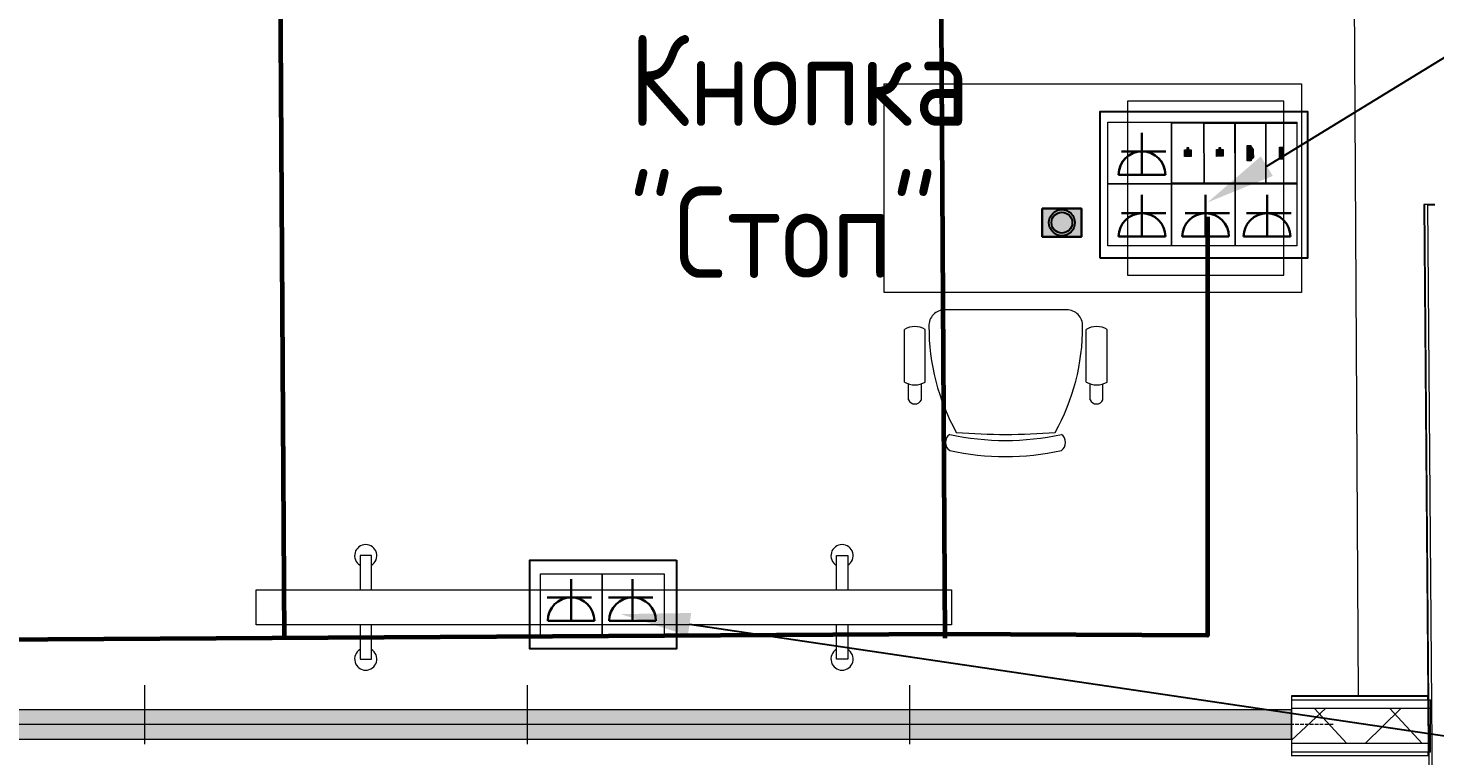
# Model space of a CAD drawing. Header units: millimetres. Extents: x -32 to 417638015, y -35 to 175284279.
# Drawn here: x 417441630 to 417445676, y 175260114 to 175262207 of the extents above; entities that cross this region are included whole.
import ezdxf
from ezdxf import colors
from ezdxf.entities.mleader import LeaderData, LeaderLine
from ezdxf.math import Vec2, Vec3

# ---------------------------------------------------------------- set-up
doc = ezdxf.new("R2010")
doc.units = ezdxf.units.MM
doc.linetypes.add('ADSK_Осевая', pattern=[14, 10, -2, 0, -2])
for name, color, linetype, lineweight in [('_ЭМ_В полу', 26, 'Кабель в трубе', 60), ('_ЭМ_Розетки комп', 1, 'Continuous', 30), ('Перекрытие', 7, 'Continuous', 18), ('Стены внутренние', 7, 'Continuous', 18), ('Стены отделка', 7, 'Continuous', 30), ('Стены штриховка', 7, 'Continuous', 9), ('ТХ', 5, 'Continuous', 0), ('ТХ_Задание ЭОМ_СС', 6, 'Continuous', 0), ('Узлы', 7, 'Continuous', 18), ('ШТРИХОВКА', 252, 'Continuous', 15), ('Электро', 250, 'Continuous', 25), ('ЭОМ_Кабель для СУП', 150, 'Continuous', 9)]:
    doc.layers.add(name, color=color, linetype=linetype, lineweight=lineweight)
for name, color, linetype in [('_ЭМ_Надписи', 7, 'Continuous'), ('PDF _СС_розетки', 7, 'Continuous'), ('ВНУТРЯНКА', 1, 'Continuous')]:
    doc.layers.add(name, color=color, linetype=linetype)
doc.layers.add('PDF _ЭОМ _розетки', color=7, linetype='Continuous', true_color=0xeb0000)
doc.layers.add('Линии', color=7, linetype='Continuous', lineweight=9, true_color=0x00a600)
doc.styles.add('ELine', font='txt.shx')
doc.styles.add('GOST Common', font='GOST_Common.ttf', dxfattribs={"width": 0.9, "height": 349.9999999999996})
doc.styles.add('ЭОМ', font='isocpeur.ttf', dxfattribs={"width": 0.85, "height": 250})
doc.linetypes.add('TRAY', pattern='A,12.119257,["_",ELine,S=4.5,R=90,X=0,Y=-1.555839],0.750382,["_",ELine,S=4.5,R=0,X=0,Y=-0.8058489999999999],1.314849,["_",ELine,S=4.5,R=0,X=0,Y=-0.8058489999999999],2.250029,["_",ELine,S=4.5,R=90,X=0,Y=-1.555839],13.565483', length=30)
doc.linetypes.add('Кабель в трубе', pattern='A,8,[133,ltypeshp.shx,S=1,R=0,X=10,Y=1.3],-3,[130,ltypeshp.shx,S=1.5,R=-45,X=-1.5,Y=0],8', length=19)

# ---------------------------------------------------------------- blocks, each defined once
blk = doc.blocks.new('_ЭМ_ТХ2_4 Этаж')
at = {"color": 8, "linetype": 'Continuous'}
for p, q in [((60364.31527314265, 29701.99978071939), (60014.15597589756, 29702.00056110345)), ((59897.63247001637, 29494.55727438884), (59897.63280694652, 29645.73819780372)), ((59957.85734118498, 29494.55714016826), (59957.85767811514, 29645.73806358337)), ((60420.61298321513, 29494.55610884563), (60420.61332014529, 29645.73703226073)), ((60480.84017787408, 29494.55597462015), (60480.84051480424, 29645.73689803503)), ((59909.64712430746, 29443.15071955858), (59909.66813737224, 29488.76176546071)), ((59946.39544863952, 29443.22475700289), (59946.38858004636, 29488.93757184664)), ((60432.07697044662, 29443.2236745865), (60432.0817193056, 29488.9364894044)), ((60468.82297095773, 29443.1494733484), (60468.80216119555, 29488.76051934365))]:
    blk.add_line(p, q, dxfattribs=at)
for centre, radius, start, end in [((60013.56338463858, 29656.58887195166), 45.4158030504315, 89.25187231081239, 182.1866373025562), ((60364.90998547757, 29656.58785657238), 45.41608186922892, 357.8134723070786, 90.74787230906499), ((59927.74513105367, 29595.71826171082), 58.38480618134817, 58.95097230449707, 121.048772312451), ((60592.63294927101, 29653.52615045457), 624.4533800444574, 179.8779723083252, 209.105892302794), ((59785.8287897546, 29653.53096908005), 624.4633710530684, 330.9067723079403, 0.1214723106639327), ((60450.7256442525, 29595.71709616784), 58.38482941624959, 58.95097230449707, 121.048772312451), ((59927.74501707754, 29544.57707626116), 58.38485265115693, 238.9510123068154, 301.048772312451), ((60450.72553027654, 29544.57591071816), 58.38480618133872, 238.9509823089284, 301.048772312451), ((59928.00504094409, 29451.66975619689), 20.23648610886201, 204.8954523101457, 335.3353723118305), ((60450.43488708325, 29451.74271122482), 20.23648610886494, 204.8954523101457, 335.3353723118305), ((60043.8748921596, 29320.85373555425), 28.12280751992464, 124.290072302972, 235.7096423144107), ((60188.52314240509, 30074.16989430575), 747.5137961953538, 257.6019923050586, 282.397772314023), ((60188.52544200764, 31106.00409907101), 1761.918570076576, 265.3938223140479, 274.6546223108824), ((60333.16803488578, 29320.85309081989), 28.12327221800075, 304.2914723102591, 55.70827230525773), ((60188.5230388401, 30027.70008630514), 747.5137961953548, 257.6019923050586, 282.397772314023)]:
    blk.add_arc(centre, radius, start, end, dxfattribs=at)
at = {"layer": 'Линии', "color": 8}
for p, q in [((61010.6233247284, 28552.00017091131), (55519.72731537413, 28552.00017091131)), ((55519.72731537413, 28468.0001709113), (61010.6233247284, 28468.0001709113))]:
    blk.add_line(p, q, dxfattribs=at)
at = {"layer": 'Линии', "color": 8, "linetype": 'ADSK_Осевая', "lineweight": 18}
blk.add_line((61007.377077955, 28510.0001709113), (55494.85774272535, 28510.00017091132), dxfattribs=at)
at = {"layer": 'ТХ', "color": 8}
for points in [[(59839.2356245201, 30352.00017091133), (61039.2356245201, 30352.00017091133), (61039.2356245201, 29752.00017091133), (59839.2356245201, 29752.00017091133)], [(60539.2356245201, 29802.00017091133), (60989.2356245201, 29802.00017091133), (60989.2356245201, 30302.00017091133), (60539.2356245201, 30302.00017091133)], [(60033.48841645459, 28796.73502987721), (58033.48841645459, 28796.73502987721), (58033.48841645459, 28896.73502987721), (60033.48841645459, 28896.73502987721)]]:
    blk.add_lwpolyline(points, close=True, dxfattribs=at)
at = {"layer": 'ТХ', "color": 8, "linetype": 'Continuous', "lineweight": 5, "ltscale": 100}
for points in [[(58364.99526576965, 28896.73502987721), (58364.99526576965, 28995.36516686348), (58332.11855344088, 28995.36516686348), (58332.11855344088, 28896.73502987721)], [(59701.98156713953, 28896.73502987721), (59701.98156713953, 28995.36516686348), (59734.8582794683, 28995.36516686348), (59734.8582794683, 28896.73502987721)], [(58332.11855344088, 28796.73502987721), (58332.11855344088, 28698.10489289049), (58364.99526576965, 28698.10489289049), (58364.99526576965, 28796.73502987721)], [(59734.8582794683, 28796.73502987721), (59734.8582794683, 28698.10489289049), (59701.98156713953, 28698.10489289049), (59701.98156713953, 28796.73502987721)]]:
    blk.add_lwpolyline(points, dxfattribs=at)
at = {"layer": 'ТХ', "color": 8}
for centre, start, end in [((58348.55690960526, 28995.36516686348), 300.9637565321808, 239.0362434678192), ((59718.41992330391, 28995.36516686348), 300.9637565321808, 239.0362434678192), ((58348.55690960526, 28698.10489289095), 120.9637565321808, 59.03624346781924), ((59718.41992330392, 28698.10489289095), 120.9637565321808, 59.03624346781924)]:
    blk.add_arc(centre, 31.95042134147634, start, end, dxfattribs=at)
blk = doc.blocks.new('План 4 этажа')
at = {"layer": 'Стены внутренние', "lineweight": 9}
h = blk.add_hatch(dxfattribs=at)
h.set_pattern_fill('FP_3', color=8, style=0, pattern_type=2)
h.set_pattern_definition([(45, (591.9394108331762, 243.9018102923292), (-106.0660171779821, 106.0660171779821), []), (135, (591.9394108331762, 243.9018102923292), (-106.0660171779821, -106.0660171779821), [])])
h.paths.add_polyline_path([(55102.1280886, 28694.72533157287), (55495.55831061839, 28694.72533157287), (55494.43694530288, 28794.72533157287), (55102.1280886, 28794.72533157287), (55102.1280886, 28706.90198120329)])
at = {"layer": 'Узлы'}
blk.add_hatch(color=8, dxfattribs=at).paths.add_polyline_path([(49690.61055528559, 28706.90198120329), (55102.1280886, 28706.90198120329), (55102.1280886, 28790.90198120329), (49602.01021812728, 28790.90198120329), (49602.01021812728, 28706.90198120329), (49647.12691237114, 28706.90198120329)])
at = {"layer": 'Линии', "color": 8}
for p, q in [((51805.03901439928, 28691.90198120323), (51805.03901439928, 28861.90198120323)), ((52905.03901439928, 28691.90198120323), (52905.03901439928, 28861.90198120323)), ((54005.03901439928, 28691.90198120323), (54005.03901439928, 28861.90198120323)), ((55102.1280886, 28790.90198120329), (49602.01021812716, 28790.90198120329)), ((55102.1280886, 28706.90198120323), (55102.1280886, 28790.90198120329)), ((49602.01021812716, 28706.90198120323), (55102.1280886, 28706.90198120323))]:
    blk.add_line(p, q, dxfattribs=at)
at = {"layer": 'Линии', "color": 8, "linetype": 'ADSK_Осевая', "lineweight": 18}
blk.add_line((55222.1280886, 28748.90198120323), (49595.44582204812, 28748.90198120329), dxfattribs=at)
at = {"layer": 'Перекрытие', "color": 8}
for p, q in [((55252.69359856087, 36261.69578502263), (55294.03017962363, 28831.72533157282)), ((55495.34533710266, 30243.0705455619), (55514.77660681109, 30243.0705455619))]:
    blk.add_line(p, q, dxfattribs=at)
at = {"layer": 'Стены отделка', "color": 8, "lineweight": 9}
for p, q in [((55514.7714479405, 30243.70841053297), (55482.77249446744, 30243.44961209444)), ((55482.77249446744, 30243.44961209444), (55494.19011910306, 28831.72533157282)), ((55514.71571622521, 27777.63231296954), (55494.77210201987, 30243.54666150891)), ((55102.1280886, 28831.72533157282), (55102.1280886, 28657.72533157282)), ((55494.19011910306, 28831.72533157282), (55102.1280886, 28831.72533157282)), ((55102.1280886, 28819.72533157282), (55502.1280886, 28819.72533157282)), ((55494.28717169154, 28819.72533157282), (55495.50032904744, 28669.72533157282)), ((55502.1280886, 28669.72533157282), (55502.1280886, 28819.72533157282)), ((55502.1280886, 28669.72533157282), (55102.1280886, 28669.72533157282))]:
    blk.add_line(p, q, dxfattribs=at)
at = {"layer": 'Стены штриховка', "color": 8}
for p, q in [((55484.77242905949, 30243.46578699682), (55504.70795581373, 27778.55140575353)), ((55494.2062945345, 28829.72533157287), (55102.1280886, 28829.72533157276)), ((55494.28717169154, 28819.72533157282), (55494.2062945345, 28829.72533157287)), ((55502.1280886, 28794.72533157282), (55102.1280886, 28794.72533157282)), ((55502.1280886, 28694.72533157282), (55102.1280886, 28694.72533157282)), ((55102.1280886, 28659.72533157282), (55495.58120620437, 28659.72533157282)), ((55495.58120620437, 28659.72533157282), (55495.50032904733, 28669.72533157282))]:
    blk.add_line(p, q, dxfattribs=at)
blk = doc.blocks.new('*U503')
at = {"transparency": 33554559}
h = blk.add_hatch(color=7, dxfattribs=at)
h.dxf.hatch_style = 1
h.paths.add_polyline_path([(37.5, -27), (37.5, 27), (-37.5, 27), (-37.5, -27)])
at = {"transparency": 33554687}
h = blk.add_hatch(color=250, dxfattribs=at)
h.dxf.hatch_style = 1
h.paths.add_polyline_path([(-25, -3.552713678800501e-15, 1), (25, -3.552713678800501e-15, 1)])
h.paths.add_polyline_path([(20, -3.552713678800501e-15, -1), (-20, -3.552713678800501e-15, -1)], flags=16)
h = blk.add_hatch(color=1, dxfattribs=at)
h.dxf.hatch_style = 1
h.paths.add_polyline_path([(-20, -3.552713678800501e-15, 1), (20, -3.552713678800501e-15, 1)])
at = {"color": 0, "linetype": 'ByBlock'}
blk.add_lwpolyline([(-37.5, 27), (37.5, 27), (37.5, -27), (-37.5, -27)], close=True, dxfattribs=at)
at = {"linetype": 'ByBlock', "lineweight": 25}
for radius in [25, 20]:
    blk.add_circle((0, -3.552713678800501e-15), radius, dxfattribs=at)
at = {"insert": (-829.4334687860161, 360.7081270671138), "char_height": 175, "attachment_point": 1, "style": 'GOST Common'}
blk.add_mtext_dynamic_manual_height_columns('Кнопка\\P"Стоп"', width=85.89360962461512, gutter_width=12.5, heights=[0], dxfattribs=at)
blk = doc.blocks.new('розетк для люка')
at = {"layer": 'ВНУТРЯНКА', "color": 5, "lineweight": 30, "ltscale": 100, "transparency": 33554687}
blk.add_line((-67.11747854948044, -58.844417036511), (-67.11747854948044, 69.0245871595107), dxfattribs=at)
at = {"layer": 'Электро', "color": 5, "lineweight": 30, "transparency": 33554687}
for p, q in [((0, 67.26808135141619), (0, -67.26808135141619)), ((0, 0.0003593091387301683), (-120.061785097234, 0.0003593091387301683))]:
    blk.add_line(p, q, dxfattribs=at)
blk.add_ellipse((0.1495329299941659, 0), major_axis=(47.56583400309081, 47.56583400309035), ratio=0.9999999999999749, start_param=0.7876211000824064, end_param=3.924767880302308, dxfattribs=at)
blk = doc.blocks.new('Люк на 6 мест')
h = blk.add_hatch(color=256)
h.dxf.hatch_style = 1
h.paths.add_polyline_path([(-284.6164134591818, 515.7474190315988), (-284.5652974923141, 526.8375173213717), (-319.1556172966957, 526.9969494201068), (-319.2067332635634, 515.906851130334)])
h = blk.add_hatch(color=256)
h.dxf.hatch_style = 1
h.paths.add_polyline_path([(-323.7025677859856, 435.0548833542289), (-323.7022941317482, 435.1142552340189), (-313.005850428257, 442.7868896221062), (-289.0984504525622, 442.7241952550849), (-279.4343289099706, 434.9577158932825), (-279.4340552561989, 435.0170877726068), (-279.3240828458293, 422.808255480255), (-323.5925953751503, 422.8460510616442)])
h = blk.add_hatch(color=256)
h.dxf.hatch_style = 1
h.paths.add_polyline_path([(-311.7315014389605, 334.8334641364127), (-311.7421021068731, 341.7084559640571), (-317.2420955689886, 341.6999754296339), (-317.2505761034117, 347.1999688908181), (-311.750582641529, 347.2084494252413), (-311.7611833096744, 354.0834412533513), (-292.5112061932014, 354.1131231245308), (-292.4815243222547, 334.8631460071265)])
h = blk.add_hatch(color=256)
h.dxf.hatch_style = 1
h.paths.add_polyline_path([(-311.2660800683661, 243.1889807875316), (-311.2766807362786, 250.063972615176), (-316.7766741983942, 250.0554920807529), (-316.7851547328173, 255.5554855419371), (-311.2851612709346, 255.5639660763602), (-311.29576193908, 262.4389579044703), (-292.0457848226069, 262.4686397756498), (-292.0161029516603, 243.2186626582454)])
for p, q in [((-323.7025677855199, 435.0548833542289), (-323.7022941317482, 435.1142552340189)), ((-323.5925953751503, 422.8460510616442), (-323.7025677855199, 435.0548833542289)), ((-279.3240828458293, 422.808255480255), (-323.5925953751503, 422.8460510616442)), ((-289.0984504525622, 442.7241952550849), (-296.8204412725827, 442.7122885844456)), ((-296.8204412725827, 442.7122885844456), (-296.8085346021762, 434.9902977641923)), ((-289.0865437821558, 435.0022044345988), (-289.0984504525622, 442.7241952550849)), ((-289.0865437821558, 435.0022044345988), (-279.4340552561989, 435.0170877726068)), ((-279.4340552561989, 435.0170877726068), (-279.3240828458293, 422.808255480255))]:
    blk.add_line(p, q)
for points in [[(-215.4657629050489, 477.0801654207753), (-388.3062678503629, 476.7635674309568), (-388.3062678503629, 565.6642030309304), (-215.4657629050489, 565.9808010207489)], [(-284.5652974918485, 526.8375173213717), (-284.6164134587161, 515.7474190315988), (-319.2067332635634, 515.906851130334), (-319.1556172966957, 526.9969494201068)], [(-215.4657629050489, 388.1795298208017), (-388.3062678503629, 387.8629318309831), (-388.3062678503629, 476.7635674309568), (-215.4657629050489, 477.0801654207753)], [(-215.4657629050489, 299.2788942208281), (-388.3062678503629, 298.9622962310095), (-388.3062678503629, 387.8629318309831), (-215.4657629050489, 388.1795298208017)], [(-215.8419085670903, 205.4565212957386), (-388.6824135124043, 205.1399233059201), (-388.3062678503629, 298.9631910803387), (-215.4657629050489, 299.2797890701572)]]:
    blk.add_lwpolyline(points, close=True)
for points in [[(-311.750582641529, 347.2084494252413), (-317.2505761034117, 347.1999688908181), (-317.2420955689886, 341.6999754296339), (-311.7421021068731, 341.7084559640571)], [(-311.750582641529, 347.2084494252413), (-311.7611833096744, 354.0834412533513), (-292.5112061932014, 354.1131231245308)], [(-292.5112061932014, 354.1131231245308), (-292.4815243222547, 334.8631460071265), (-311.7315014389605, 334.8334641364127), (-311.7421021068731, 341.7084559640571)], [(-311.2851612709346, 255.5639660763602), (-316.7851547328173, 255.5554855419371), (-316.7766741983942, 250.0554920807529), (-311.2766807362786, 250.063972615176)], [(-311.2851612709346, 255.5639660763602), (-311.29576193908, 262.4389579044703), (-292.0457848226069, 262.4686397756498)], [(-292.0457848226069, 262.4686397756498), (-292.0161029516603, 243.2186626582454), (-311.2660800683661, 243.1889807875316), (-311.2766807362786, 250.063972615176)]]:
    blk.add_lwpolyline(points)
at = {"layer": 'PDF _СС_розетки', "linetype": 'Continuous', "lineweight": 20, "transparency": 33554687}
for points in [[(-391.1627966398373, 565.9808010207489), (-213.3615254396573, 565.9808010207489), (-213.3615254396573, 388.1795298208017), (-391.1627966398373, 388.1795298208017)], [(-391.1627966398373, 388.1795298208017), (-213.3615254396573, 388.1795298208017), (-213.3615254396573, 205.2982223008294), (-391.1627966398373, 205.2982223008294)], [(-391.1627966398373, 388.1795298208017), (-213.3615254396573, 388.1795298208017), (-213.3615254396573, 205.2982223008294), (-391.1627966398373, 205.2982223008294)], [(-391.1627966398373, 205.2982223008294), (-213.3615254396573, 205.2982223008294), (-213.3615254396573, 22.41691478085704), (-391.1627966398373, 22.41691478085704)]]:
    blk.add_lwpolyline(points, close=True, dxfattribs=at)
at = {"layer": 'PDF _ЭОМ _розетки', "color": 3, "linetype": 'Continuous', "lineweight": 25, "transparency": 33554687}
blk.add_lwpolyline([(0, 0), (-421.6430145595223, 0), (-421.6430145595223, 596.4610189408995), (0, 596.4610189408995)], close=True, dxfattribs=at)
at = {"layer": 'PDF _ЭОМ _розетки', "color": 7, "linetype": 'Continuous', "lineweight": 20, "transparency": 33554687}
for points in [[(-35.56025423947722, 388.1795298208017), (-213.3615254396573, 388.1795298208017), (-213.3615254396573, 565.9808010207489), (-35.56025423947722, 565.9808010207489)], [(-35.56025423947722, 205.2982223008294), (-213.3615254396573, 205.2982223008294), (-213.3615254396573, 388.1795298208017), (-35.56025423947722, 388.1795298208017)], [(-35.56025423947722, 22.41691478085704), (-213.3615254396573, 22.41691478085704), (-213.3615254396573, 205.2982223008294), (-35.56025423947722, 205.2982223008294)]]:
    blk.add_lwpolyline(points, close=True, dxfattribs=at)
at = {"layer": 'ВНУТРЯНКА', "color": 5, "lineweight": 30, "ltscale": 100, "transparency": 33554687}
for p, q in [((-128.9823544034734, 244.7195189581253), (-128.9823544034734, 372.5885231543798)), ((-128.8328214734793, 244.7195189581253), (-128.8328214734793, 372.588523154147)), ((-306.7836256036535, 61.83821143815294), (-306.7836256036535, 189.7072156344075)), ((-306.6340926736593, 61.83821143815294), (-306.6340926736593, 189.7072156341746)), ((-128.8328214734793, 61.83821143815294), (-128.8328214734793, 189.7072156341746))]:
    blk.add_line(p, q, dxfattribs=at)
at = {"layer": 'ВНУТРЯНКА', "color": 1, "lineweight": 30, "ltscale": 100, "transparency": 33554687}
blk.add_line((-128.9823544034734, 61.83821143815294), (-128.9823544034734, 189.7072156344075), dxfattribs=at)
at = {"layer": 'Электро', "color": 5, "lineweight": 30, "transparency": 33554687}
for p, q in [((-61.864875853993, 370.8320173460525), (-61.864875853993, 236.2958546432201)), ((-61.71534292399883, 370.8320173460525), (-61.71534292399883, 236.2958546432201)), ((-61.864875853993, 303.564295303775), (-181.9266609512269, 303.564295303775)), ((-61.71534292399883, 303.564295303775), (-181.7771280212328, 303.564295303775)), ((-239.5166141241789, 187.9507098260801), (-239.5166141241789, 53.41454712324776)), ((-61.71534292399883, 187.9507098260801), (-61.71534292399883, 53.41454712324776)), ((-239.6661470541731, 120.6829877838027), (-359.727932151407, 120.6829877838027)), ((-239.5166141241789, 120.6829877838027), (-359.5783992214128, 120.6829877838027)), ((-61.71534292399883, 120.6829877838027), (-181.7771280212328, 120.6829877838027))]:
    blk.add_line(p, q, dxfattribs=at)
at = {"layer": 'Электро', "color": 1, "lineweight": 30, "transparency": 33554687}
for p, q in [((-239.6661470541731, 187.9507098260801), (-239.6661470541731, 53.41454712324776)), ((-61.864875853993, 187.9507098260801), (-61.864875853993, 53.41454712324776)), ((-61.864875853993, 120.6829877838027), (-181.9266609512269, 120.6829877838027))]:
    blk.add_line(p, q, dxfattribs=at)
at = {"layer": 'Электро', "color": 5, "lineweight": 30, "transparency": 33554687}
for centre in [(-61.71534292399883, 303.5639359946363), (-61.56580999400467, 303.5639359946363), (-239.5166141241789, 120.6826284746639), (-239.3670811941847, 120.6826284746639), (-61.56580999400467, 120.6826284746639)]:
    blk.add_ellipse(centre, major_axis=(47.56583400309081, 47.56583400309035), ratio=0.9999999999999749, start_param=0.7876211000824064, end_param=3.924767880302308, dxfattribs=at)
at = {"layer": 'Электро', "color": 1, "lineweight": 30, "transparency": 33554687}
blk.add_ellipse((-61.71534292399883, 120.6826284746639), major_axis=(47.56583400309081, 47.56583400309035), ratio=0.9999999999999749, start_param=0.7876211000824064, end_param=3.924767880302308, dxfattribs=at)
at = {"color": 5, "linetype": 'TRAY', "lineweight": 53, "transparency": 33554687}
blk.add_blockref('розетк для люка', (-61.864875853993, 480.2570590768009), dxfattribs=at)
blk = doc.blocks.new('Люк на 2 места')
at = {"layer": 'PDF _ЭОМ _розетки', "color": 3, "linetype": 'Continuous', "lineweight": 25, "transparency": 33554687}
blk.add_lwpolyline([(0, 254.611537267454), (0, 0), (-421.6430145604536, 0), (-421.6430145604536, 254.611537267454)], close=True, dxfattribs=at)
at = {"layer": 'PDF _ЭОМ _розетки', "color": 7, "linetype": 'Continuous', "lineweight": 20, "transparency": 33554687}
for points in [[(-213.3615254405886, 215.0589038403705), (-213.3615254405886, 37.25763264019042), (-391.1627966398373, 37.25763264019042), (-391.1627966398373, 215.0589038403705)], [(-35.56025424040854, 215.0589038403705), (-35.56025424040854, 37.25763264019042), (-213.3615254405886, 37.25763264019042), (-213.3615254405886, 215.0589038403705)]]:
    blk.add_lwpolyline(points, close=True, dxfattribs=at)
at = {"layer": 'ВНУТРЯНКА', "color": 5, "lineweight": 30, "ltscale": 100, "transparency": 33554687}
for p, q in [((-244.3192684613168, 147.1595522398129), (-372.1882726578042, 147.1595522398129)), ((-67.62614537868649, 147.1595522398129), (-195.4951495751739, 147.1595522398129))]:
    blk.add_line(p, q, dxfattribs=at)
at = {"layer": 'Электро', "color": 5, "lineweight": 30, "transparency": 33554687}
for p, q in [((-303.1640448067337, 80.04207369033247), (-303.1640448067337, 200.1038587875664)), ((-126.4709217250347, 80.04207369033247), (-126.4709217250347, 200.1038587875664)), ((-370.4317668490112, 80.04207369033247), (-235.8956041466445, 80.04207369033247)), ((-193.7386437673122, 80.04207369033247), (-59.20248106401414, 80.04207369033247))]:
    blk.add_line(p, q, dxfattribs=at)
at = {"layer": 'Электро', "color": 5, "lineweight": 30, "transparency": 33554687, "extrusion": (0, 0, -1)}
for centre in [(-303.1636854978278, 79.8925407603383), (-126.4705624161288, 79.8925407603383)]:
    blk.add_ellipse(centre, major_axis=(-47.56583400309035, -47.56583400309081), ratio=0.9999999999999749, start_param=0.7876211000824064, end_param=3.924767880302308, dxfattribs=at)

msp = doc.modelspace()

# ---------------------------------------------------------------- linework, layer by layer
at = {"layer": '_ЭМ_В полу', "ltscale": 25}
for points in [[(417442329.5715195, 175266596.5552927), (417442366.2838455, 175260453.1029336)], [(417444229.5715195, 175266596.5552927), (417444266.2838455, 175260453.1029336)], [(417445021.8458712, 175261664.1087611), (417445021.8458712, 175260460.4668354), (417444266.2159976, 175260464.4566358)], [(417444266.2159976, 175260464.4566358), (417439751.4290103, 175260437.4769635)]]:
    msp.add_lwpolyline(points, dxfattribs=at)

# ---------------------------------------------------------------- block references
at = {"layer": '_ЭМ_Розетки комп', "xscale": 1.5, "yscale": 1.5, "zscale": 1.5}
msp.add_blockref('*U503', (417444603.0669433, 175261647.3108198), dxfattribs=at)
at = {"layer": 'ТХ_Задание ЭОМ_СС', "lineweight": 50}
msp.add_blockref('_ЭМ_ТХ2_4 Этаж', (417384252.4643108, 175231694.5649611), dxfattribs=at)
at = {"layer": 'ШТРИХОВКА'}
msp.add_blockref('План 4 этажа', (417390160.9595469, 175231455.6631508), dxfattribs=at)
at = {"layer": 'ЭОМ_Кабель для СУП', "color": 217, "linetype": 'ByBlock', "lineweight": 40, "true_color": 0x93278f, "transparency": 33554687, "rotation": 270}
msp.add_blockref('Люк на 6 мест', (417444712.719597, 175261545.5094314), dxfattribs=at)
at = {"layer": 'ЭОМ_Кабель для СУП', "color": 217, "linetype": 'ByBlock', "lineweight": 40, "true_color": 0x93278f, "transparency": 33554687}
msp.add_blockref('Люк на 2 места', (417443494.7907696, 175260422.5122474), dxfattribs=at)

# ---------------------------------------------------------------- leaders
at = {"layer": '_ЭМ_Надписи', "color": 7, "ltscale": 5}
ml = msp.add_multileader_mtext('Standard', dxfattribs=at)
ml.set_content('{\\fGOST Common|b0|i0|c0|p34;\\W0.9;\\C256;4\\fGOST Common|b0|i0|c204|p34;ЩРС\\fGOST Common|b0|i0|c0|p34;-2\\fISOCPEUR|b0|i0|c204|p34;\\W0.85; Гр.2\\P\\W1;\\C0;Раб.место учителя, ноутбук}', color=1, style='ЭОМ')
ml.set_leader_properties()
ml.build(insert=Vec2(0, 0))
ml.multileader.update_dxf_attribs({"text_left_attachment_type": 6, "text_right_attachment_type": 6, "dogleg_length": 0, "arrow_head_size": 200})
ctx = ml.context
ctx.base_point, ctx.char_height, ctx.arrow_head_size, ctx.landing_gap_size, ctx.plane_origin = Vec3(417447917.9033629, 175263477.1412772, -64.26463315267222), 250, 200, 0, Vec3(417433002.8188604, 175272736.0230111, -64.26463315267222)
ctx.left_attachment, ctx.right_attachment = 6, 6
notes = []
notes.append((ctx, [(0, (1, 1, 0), (417447917.9033629, 175263477.1412772, -64.26463315267222), (1, 0), 0, [(0, [(417445021.7822671, 175261705.3587121, -64.26463315267222)], 0, [])])]))
ctx.mtext.insert, ctx.mtext.width, ctx.mtext.defined_height, ctx.mtext.flow_direction = Vec3(417447917.9033629, 175263802.1412772, -64.26463315267222), 2073.809115969734, 545.6159617257083, 5
ml = msp.add_multileader_mtext('Standard', dxfattribs=at)
ml.set_content('{\\fGOST Common|b0|i0|c204|p34;\\W0.9;\\C256;4ЩРС-2\\fISOCPEUR|b0|i0|c204|p34;\\W0.85; Гр.2\\P\\W1;\\C0;Итер. у-во}', color=1, style='ЭОМ')
ml.set_leader_properties()
ml.build(insert=Vec2(0, 0))
ml.multileader.update_dxf_attribs({"text_left_attachment_type": 6, "text_right_attachment_type": 6, "dogleg_length": 0, "arrow_head_size": 200})
ctx = ml.context
ctx.base_point, ctx.char_height, ctx.arrow_head_size, ctx.landing_gap_size, ctx.plane_origin = Vec3(417448001.9452361, 175259831.5618049), 250, 200, 0, Vec3(417439474.1411402, 175266378.520214)
ctx.left_attachment, ctx.right_attachment = 6, 6
notes.append((ctx, [(0, (1, 1, 0), (417448001.9452361, 175259831.5618049), (1, 0), 0, [(0, [(417443334.4646563, 175260521.8660312)], 0, [])])]))
ctx.mtext.insert, ctx.mtext.width, ctx.mtext.defined_height, ctx.mtext.flow_direction = Vec3(417448001.9452361, 175260156.5618049), 2879.262652535923, 1412.549695420081, 5
for ctx, leaders in notes:
    for number, flags, end, landing, length, lines in leaders:
        leader = LeaderData()
        leader.index, (leader.has_last_leader_line, leader.has_dogleg_vector, leader.attachment_direction) = number, flags
        leader.last_leader_point, leader.dogleg_vector, leader.dogleg_length = Vec3(end), Vec3(landing), length
        for number, points, colour, breaks in lines:
            line = LeaderLine()
            line.index, line.vertices, line.color, line.breaks = number, Vec3.list(points), colors.encode_raw_color(colour), breaks
            leader.lines.append(line)
        ctx.leaders.append(leader)

doc.saveas('drawing.dxf')
